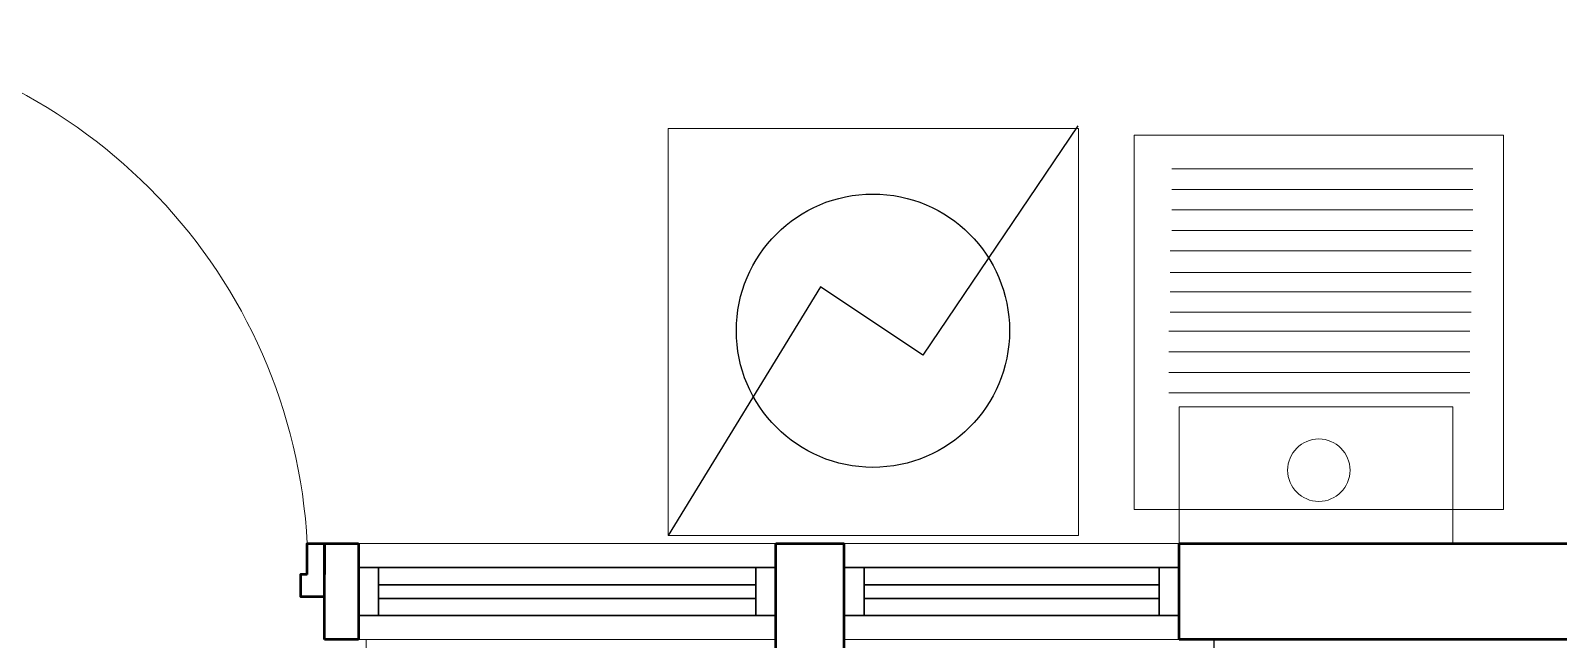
# Model space of a CAD drawing. Header units: inches. Extents: x 4526 to 5467, y 523 to 1441.
# Drawn here: x 4890.7 to 5114.4, y 1115.2 to 1204.3 of the extents above; entities that cross this region are included whole.
import ezdxf

# ---------------------------------------------------------------- set-up
doc = ezdxf.new("R2010")
doc.units = ezdxf.units.IN
doc.header["$MEASUREMENT"] = 0
for name, color, linetype, lineweight in [('A-FURN', 8, 'Continuous', 20), ('A-GLAZ-FULL', 4, 'Continuous', 30), ('A-WALL-FULL', 7, 'Continuous', 50), ('porta', 170, 'Continuous', 5)]:
    doc.layers.add(name, color=color, linetype=linetype, lineweight=lineweight)
doc.layers.add('lavatrice', color=251, linetype='Continuous')
doc.layers.add('Sanitari', color=251, linetype='Continuous')

msp = doc.modelspace()

# ---------------------------------------------------------------- linework, layer by layer
at = {"layer": 'A-FURN'}
for p, q in [((5101.83, 1184.08), (5057.78, 1184.08)), ((5101.83, 1181.07), (5057.78, 1181.07)), ((5101.83, 1178.07), (5057.78, 1178.07)), ((5101.83, 1175.07), (5057.78, 1175.07)), ((5101.58, 1172.1), (5057.52, 1172.1)), ((5101.58, 1168.94), (5057.52, 1168.94)), ((5101.58, 1166.07), (5057.52, 1166.07)), ((5101.58, 1163.09), (5057.52, 1163.09)), ((5101.41, 1160.31), (5057.35, 1160.31)), ((5101.41, 1157.31), (5057.35, 1157.31)), ((5101.41, 1154.3), (5057.35, 1154.3)), ((5101.41, 1151.3), (5057.35, 1151.3)), ((4938.7, 1129.23), (5003.78, 1129.23)), ((4938.7, 1115.21), (4938.7, 1129.23)), ((5003.58, 1129.23), (5058.85, 1129.23)), ((4938.7, 1115.21), (4999.79, 1115.21)), ((4999.79, 1115.21), (4939.79, 1115.21)), ((4939.79, 1115.21), (4939.79, 1004.83)), ((4999.79, 1115.21), (4999.79, 1004.83)), ((5009.79, 1115.21), (5058.85, 1115.21))]:
    msp.add_line(p, q, dxfattribs=at)
msp.add_lwpolyline([(5044.09, 1189.98), (4984.01, 1189.98), (4984.01, 1130.4), (5044.09, 1130.4), (5044.09, 1189.98)], dxfattribs=at)
at = {"layer": 'A-FURN', "ltscale": 0.8}
for points in [[(5052.27, 1189.01), (5106.34, 1189.01), (5106.34, 1134.24), (5052.27, 1134.24)], [(5098.9, 1129.23), (5098.9, 1149.26), (5058.85, 1149.26), (5058.85, 1129.23)]]:
    msp.add_lwpolyline(points, close=True, dxfattribs=at)
msp.add_circle((5079.29, 1139.98), 4.57, dxfattribs=at)
at = {"layer": 'A-GLAZ-FULL'}
for p, q in [((4999.79, 1125.72), (4938.7, 1125.72)), ((4938.7, 1125.72), (4938.7, 1118.72)), ((4941.62, 1118.72), (4941.62, 1125.72)), ((4996.87, 1125.72), (4996.87, 1118.72)), ((4999.79, 1118.72), (4999.79, 1125.72)), ((5058.85, 1125.72), (5009.79, 1125.72)), ((5012.71, 1125.72), (5009.79, 1125.72)), ((5009.79, 1125.72), (5009.79, 1118.72)), ((5012.71, 1118.72), (5012.71, 1125.72)), ((5055.93, 1125.72), (5055.93, 1118.72)), ((5058.85, 1118.72), (5058.85, 1125.72)), ((4996.87, 1123.22), (4941.62, 1123.22)), ((5055.93, 1123.22), (5012.71, 1123.22)), ((4996.87, 1121.22), (4941.62, 1121.22)), ((5055.93, 1121.22), (5012.71, 1121.22)), ((4941.62, 1118.72), (4938.7, 1118.72)), ((4941.14, 1118.72), (4999.79, 1118.72)), ((5012.71, 1118.72), (5009.79, 1118.72)), ((5012.71, 1118.72), (5058.85, 1118.72))]:
    msp.add_line(p, q, dxfattribs=at)
at = {"layer": 'A-WALL-FULL'}
for p, q in [((4933.69, 1115.21), (4933.69, 1129.23)), ((4933.69, 1129.23), (4938.7, 1129.23)), ((4938.7, 1129.23), (4938.7, 1115.21)), ((4999.79, 824.83), (4999.79, 1129.23)), ((4999.79, 1129.23), (5009.79, 1129.23)), ((5009.79, 814.83), (5009.79, 1129.23)), ((5058.85, 1115.21), (5058.85, 1129.23)), ((5058.85, 1129.23), (5098.9, 1129.23)), ((5098.9, 1129.23), (5138.95, 1129.23)), ((4938.7, 1115.21), (4933.69, 1115.21)), ((5098.9, 1115.21), (5058.85, 1115.21)), ((5138.95, 1115.21), (5098.9, 1115.21))]:
    msp.add_line(p, q, dxfattribs=at)
for points in [[(4931.19, 1124.72), (4931.19, 1129.23), (4933.69, 1129.23), (4933.69, 1124.72)], [(4931.19, 1124.72), (4930.19, 1124.72), (4930.19, 1121.52), (4933.69, 1121.52), (4933.69, 1124.72)]]:
    msp.add_lwpolyline(points, dxfattribs=at)
at = {"layer": 'lavatrice'}
msp.add_lwpolyline([(5044.01, 1190.4), (5021.32, 1156.82), (5006.32, 1166.82), (4984.01, 1130.4)], dxfattribs=at)
msp.add_circle((5014.01, 1160.4), 20, dxfattribs=at)
at = {"layer": 'porta'}
msp.add_arc((4851.58, 1125.01), 79.72, 3.0339, 84.229, dxfattribs=at)
at = {"layer": 'Sanitari'}
for p in [(5138.95, 1115.21), (5063.95, 1040.21)]:
    msp.add_line(p, (5063.95, 1115.21), dxfattribs=at)

doc.saveas('drawing.dxf')
